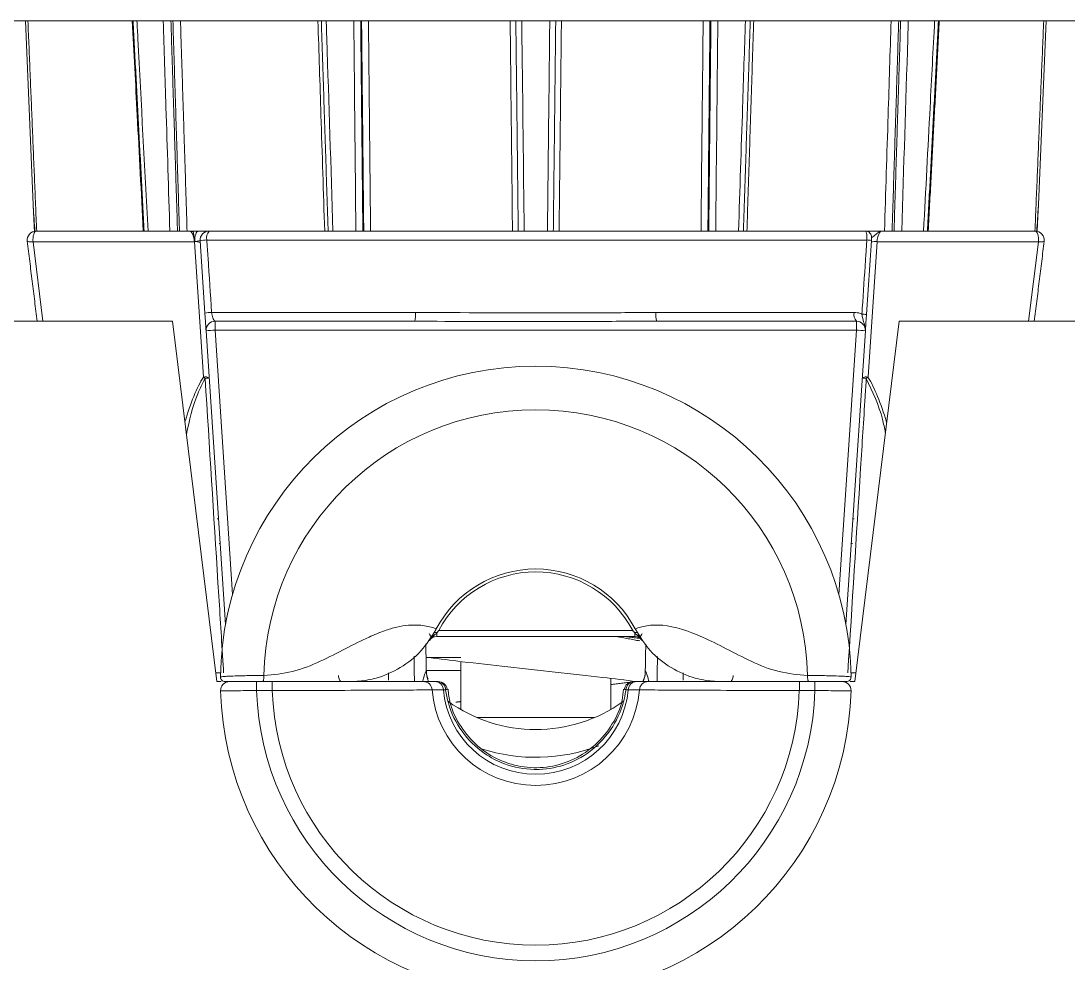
# Model space of a CAD drawing. Extents: x 12.1 to 108.7, y 1 to 80.4.
# Drawn here: x 46.85 to 48.593, y 2.098 to 3.667 of the extents above; entities that cross this region are included whole.
import ezdxf

# ---------------------------------------------------------------- set-up
doc = ezdxf.new("R2010")
doc.units = 0
doc.header["$MEASUREMENT"] = 0
doc.linetypes.add('SLD-Solid', pattern=[0])
doc.layers.add('OBJECT', color=7, linetype='CONTINUOUS')

msp = doc.modelspace()

# ---------------------------------------------------------------- linework, layer by layer
at = {"layer": 'OBJECT', "linetype": 'SLD-Solid', "lineweight": 15}
for p, q in [((45.6429, 3.6673), (47.7068, 3.6673)), ((46.8572, 3.6673), (46.87, 3.3615)), ((47.7068, 3.6673), (48.704, 3.6673)), ((48.5564, 3.6673), (48.5436, 3.3615)), ((46.8751, 3.3173), (47.1308, 3.3173)), ((47.1335, 3.3173), (47.1438, 3.3173)), ((47.1438, 3.3173), (47.1453, 3.3173)), ((47.1629, 3.3173), (48.2558, 3.3173)), ((48.2825, 3.3173), (48.5383, 3.3173)), ((47.1385, 3.2997), (46.8698, 3.2997)), ((46.8698, 3.2997), (46.8862, 3.1673)), ((47.1534, 3.0744), (47.1385, 3.2997)), ((47.1385, 3.2997), (47.1392, 3.2997)), ((47.1559, 3.1808), (47.1479, 3.3013)), ((48.258, 3.3025), (47.1591, 3.3025)), ((48.2655, 3.3017), (48.2573, 3.1782)), ((48.2749, 3.2997), (48.2599, 3.0744)), ((48.5436, 3.2997), (48.2749, 3.2997)), ((48.5272, 3.1673), (48.5436, 3.2997)), ((47.1672, 3.182), (47.5066, 3.182)), ((47.9068, 3.182), (48.2369, 3.182)), ((46.7686, 3.1673), (47.1021, 3.1673)), ((47.1021, 3.1673), (47.1758, 2.5673)), ((47.1729, 3.1673), (47.1729, 3.1525)), ((47.1729, 3.1673), (47.5052, 3.1673)), ((47.9082, 3.1673), (48.2405, 3.1673)), ((48.3115, 3.1673), (48.2378, 2.5673)), ((48.2405, 3.1673), (48.2405, 3.1525)), ((48.645, 3.1673), (48.3115, 3.1673)), ((47.1904, 2.6624), (47.1579, 3.1513)), ((48.2405, 3.1525), (47.1729, 3.1525)), ((47.1729, 3.1525), (47.2021, 2.7123)), ((48.2113, 2.7123), (48.2405, 3.1525)), ((48.2555, 3.1513), (48.223, 2.6624)), ((47.1764, 2.8384), (47.1787, 2.8384)), ((48.2347, 2.8384), (48.237, 2.8384)), ((47.1814, 2.7973), (47.1798, 2.7973)), ((48.232, 2.7973), (48.2338, 2.7973)), ((47.5451, 2.6521), (47.8682, 2.6521)), ((47.5419, 2.6423), (47.5419, 2.6481)), ((47.8715, 2.6423), (47.5419, 2.6423)), ((47.8715, 2.6423), (47.8715, 2.6481)), ((47.5241, 2.6073), (47.5818, 2.6073)), ((47.174, 2.582), (47.1819, 2.582)), ((47.5818, 2.5859), (47.5245, 2.5859)), ((48.2315, 2.582), (48.2396, 2.582)), ((47.1758, 2.5673), (47.1831, 2.5673)), ((47.2421, 2.5673), (47.2421, 2.5523)), ((47.2421, 2.5673), (47.2681, 2.5673)), ((47.2681, 2.5673), (47.2681, 2.5523)), ((48.1456, 2.5523), (48.1456, 2.5673)), ((48.1456, 2.5673), (48.1716, 2.5673)), ((48.1716, 2.5523), (48.1716, 2.5673)), ((48.2304, 2.5673), (48.2378, 2.5673)), ((47.2681, 2.5523), (47.2421, 2.5523)), ((48.1716, 2.5523), (48.1456, 2.5523)), ((47.6088, 2.5073), (47.8048, 2.5073))]:
    msp.add_line(p, q, dxfattribs=at)
at = {"layer": 'OBJECT', "linetype": 'SLD-Solid', "lineweight": 15, "flags": 128}
for points in [[(46.8698, 3.2997), (46.8697, 3.303), (46.8699, 3.3062), (46.8703, 3.3092), (46.871, 3.3119), (46.8718, 3.3142), (46.8728, 3.3159), (46.8739, 3.3169), (46.8751, 3.3173)], [(47.1453, 3.3173), (47.144, 3.3169), (47.1427, 3.3159), (47.1416, 3.3142), (47.1406, 3.3119), (47.1398, 3.3092), (47.1394, 3.3062), (47.1392, 3.303), (47.1392, 3.2997)], [(48.5383, 3.3173), (48.5394, 3.3169), (48.5405, 3.3159), (48.5415, 3.3142), (48.5424, 3.3119), (48.543, 3.3092), (48.5435, 3.3062), (48.5436, 3.303), (48.5436, 3.2997)], [(46.8698, 3.2997), (46.8672, 3.2996), (46.8649, 3.2996), (46.863, 3.2996), (46.8616, 3.2998), (46.8606, 3.3001), (46.8602, 3.3004), (46.8602, 3.3004)], [(47.3841, 2.5673), (47.3829, 2.5675), (47.3818, 2.568), (47.3808, 2.5689), (47.38, 2.5702), (47.3792, 2.5716), (47.3787, 2.5733), (47.3783, 2.5752), (47.3782, 2.5771)], [(48.0296, 2.5673), (48.0307, 2.5675), (48.0318, 2.568), (48.0328, 2.5689), (48.0337, 2.5702), (48.0344, 2.5716), (48.035, 2.5733), (48.0353, 2.5752), (48.0354, 2.5771)]]:
    msp.add_lwpolyline(points, dxfattribs=at)
at = {"layer": 'OBJECT', "linetype": 'SLD-Solid', "lineweight": 15}
for centre, radius, start, end in [((46.8751, 3.3023), 0.015, 90, 187.0635), ((47.1629, 3.3023), 0.015, 90, 183.8), ((47.1766, 3.3059), 0.0178, 140.4042, 191.0086), ((48.2558, 3.3073), 0.01, 356.2, 90), ((48.5383, 3.3023), 0.015, 352.9365, 90), ((47.1415, 3.2867), 0.0132, 60.1129, 100.0274), ((47.1616, 3.2301), 0.0725, 91.9309, 100.8515), ((48.2564, 3.2546), 0.048, 79.1128, 88.0754), ((48.2723, 3.2853), 0.0147, 79.7026, 118.6147), ((48.5472, 3.3161), 0.0168, 257.5467, 290.906), ((47.1697, 3.1084), 0.0737, 91.9453, 100.771), ((47.4655, 3.1784), 0.0413, 344.352, 5.0193), ((47.9479, 3.1784), 0.0413, 174.9807, 195.648), ((48.2547, 3.1786), 0.0182, 169.1838, 218.5073), ((48.2481, 3.1303), 0.0488, 79.1954, 88.0607), ((47.1729, 3.1523), 0.015, 90, 183.8), ((48.2405, 3.1523), 0.015, 356.2, 90), ((47.1834, 2.9369), 0.2159, 92.8032, 96.7898), ((48.23, 2.9369), 0.2159, 83.2102, 87.1968), ((47.7067, 2.5673), 0.525, 90, 179.2111), ((47.7067, 2.5673), 0.525, 0.8091, 90), ((47.1561, 3.0599), 0.0147, 61.3853, 100.2974), ((47.1316, 3.0436), 0.0378, 49.0408, 54.6725), ((47.1539, 3.1265), 0.0545, 272.6188, 279.761), ((48.2573, 3.0599), 0.0147, 79.7026, 118.6147), ((48.2595, 3.1265), 0.0545, 260.239, 267.3812), ((48.2818, 3.0436), 0.0378, 125.3275, 130.9592), ((47.7067, 2.5673), 0.4526, 1.2603, 178.7397), ((47.7067, 2.5673), 0.1874, 27.9166, 152.0834), ((47.7067, 2.5674), 0.1824, 27.6786, 152.3214), ((47.6951, 2.7502), 0.1953, 211.8654, 214.3723), ((47.5419, 2.6273), 0.015, 90, 145.1549), ((47.8715, 2.6273), 0.015, 34.8448, 90), ((47.7183, 2.7502), 0.1953, 325.6275, 328.1344), ((47.5713, 2.5861), 0.047, 180.9444, 203.5576), ((47.8423, 2.5861), 0.047, 336.4424, 359.0556), ((47.197, 2.5523), 0.015, 90, 181.7254), ((47.5194, 2.5524), 0.0149, 4.0247, 89.5994), ((47.5385, 2.5528), 0.0145, 3.1483, 88.5707), ((47.5422, 2.5528), 0.0145, 3.0926, 88.4481), ((47.5444, 2.5523), 0.015, 8.1065, 89.9927), ((47.8692, 2.5523), 0.015, 90.0073, 171.8935), ((47.8714, 2.5528), 0.0145, 91.5519, 176.9074), ((47.8752, 2.5528), 0.0145, 91.4293, 176.8517), ((47.8942, 2.5524), 0.0149, 90.4006, 175.9753), ((48.2166, 2.5523), 0.015, 358.3836, 90.0003), ((47.7068, 2.5673), 0.525, 181.6941, 270), ((47.7068, 2.5673), 0.465, 181.8486, 358.1514), ((47.7068, 2.5673), 0.439, 181.9581, 358.0419), ((47.7068, 2.5673), 0.1731, 184.5789, 355.4211), ((47.7068, 2.5673), 0.1545, 185.1023, 354.8977), ((47.7068, 2.5673), 0.525, 270, 358.3273), ((47.7068, 2.7373), 0.25, 234.2479, 305.561), ((47.7068, 2.7381), 0.297, 252.2307, 290.6824)]:
    msp.add_arc(centre, radius, start, end, dxfattribs=at)
for centre, major_axis, ratio, start_param, end_param in [((47.1328, 3.3023), (-0.0023, 0.015), 0.351276, 4.488014, 6.229852), ((48.2805, 3.3023), (0.0023, 0.015), 0.351276, 0.053333, 1.795172), ((47.2789, 1.8247), (-0.0816, 1.2851), 0.159803, 0.225532, 0.406736), ((48.1344, 1.8247), (0.0816, 1.2851), 0.159803, 5.875238, 6.057653)]:
    msp.add_ellipse(centre, major_axis=major_axis, ratio=ratio, start_param=start_param, end_param=end_param, dxfattribs=at)
for points, degree in [([(46.8759, 3.3173), (46.8613, 3.6673)], 1), ([(47.0364, 3.6673), (47.0548, 3.3173)], 1), ([(47.0994, 3.6673), (47.1104, 3.3173)], 1), ([(47.1136, 3.3173), (47.1027, 3.6673)], 1), ([(47.1153, 3.6673), (47.1263, 3.3173)], 1), ([(47.3498, 3.6673), (47.3611, 3.3173)], 1), ([(47.4153, 3.6673), (47.4189, 3.3173)], 1), ([(47.4204, 3.3173), (47.4168, 3.6673)], 1), ([(47.4282, 3.6673), (47.4318, 3.3173)], 1), ([(47.6776, 3.3173), (47.6736, 3.6673)], 1), ([(47.74, 3.6673), (47.736, 3.3173)], 1), ([(47.7495, 3.6673), (47.7456, 3.3173)], 1), ([(47.9968, 3.6673), (47.9933, 3.3173)], 1), ([(47.9948, 3.3173), (47.9984, 3.6673)], 1), ([(48.0525, 3.3173), (48.0639, 3.6673)], 1), ([(48.0696, 3.6673), (48.0583, 3.3173)], 1), ([(48.311, 3.6673), (48.3, 3.3173)], 1), ([(48.3032, 3.3173), (48.3142, 3.6673)], 1), ([(48.3588, 3.3173), (48.3772, 3.6673)], 1), ([(48.3786, 3.6673), (48.3602, 3.3173)], 1), ([(48.5524, 3.6673), (48.5378, 3.3173)], 1), ([(46.8722, 3.3167), (46.87, 3.3615)], 1), ([(48.5414, 3.3169), (48.5436, 3.3615)], 1), ([(46.8602, 3.3004), (46.8767, 3.1673)], 1), ([(48.5367, 3.1673), (48.5532, 3.3004)], 1), ([(47.5411, 2.655), (47.5403, 2.6536)], 1), ([(47.5451, 2.6521), (47.5448, 2.6516)], 1), ([(47.8686, 2.6516), (47.8682, 2.6521)], 1), ([(47.8731, 2.6536), (47.8723, 2.655)], 1), ([(47.5378, 2.6443), (47.5375, 2.6443), (47.5367, 2.6444), (47.5357, 2.6442), (47.5349, 2.6439), (47.5346, 2.6434), (47.5344, 2.6432)], 3), ([(47.5419, 2.6481), (47.5414, 2.6484), (47.5404, 2.6488), (47.5391, 2.649), (47.538, 2.649), (47.5377, 2.6487), (47.5376, 2.6485)], 3), ([(47.8801, 2.6349), (47.8412, 2.6423)], 1), ([(47.8804, 2.6391), (47.8543, 2.6423)], 1), ([(47.8715, 2.6481), (47.872, 2.6484), (47.873, 2.6488), (47.8743, 2.649), (47.8753, 2.649), (47.8757, 2.6487), (47.8758, 2.6485)], 3), ([(47.8755, 2.6443), (47.8759, 2.6443), (47.8767, 2.6444), (47.8776, 2.6442), (47.8784, 2.6438), (47.8788, 2.6434), (47.8789, 2.6432)], 3), ([(47.5245, 2.5853), (47.5237, 2.63)], 1), ([(47.8899, 2.6296), (47.8891, 2.5853)], 1), ([(47.5047, 2.5673), (47.5043, 2.6093)], 1), ([(47.5818, 2.6007), (47.5818, 2.5208)], 1), ([(47.9089, 2.5673), (47.9093, 2.6091)], 1), ([(47.4615, 2.5819), (47.4616, 2.5698)], 1), ([(47.9522, 2.5818), (47.952, 2.5698)], 1), ([(47.5195, 2.5673), (47.5388, 2.5673)], 1), ([(47.5388, 2.5673), (47.5426, 2.5673)], 1), ([(47.5426, 2.5673), (47.5444, 2.5673)], 1), ([(47.8318, 2.5208), (47.8318, 2.5725)], 1), ([(47.8676, 2.5665), (47.8318, 2.5621)], 1), ([(47.8692, 2.5673), (47.8711, 2.5673)], 1), ([(47.8711, 2.5673), (47.8748, 2.5673)], 1), ([(47.8748, 2.5673), (47.8941, 2.5673)], 1), ([(47.5567, 2.5536), (47.553, 2.5536)], 1), ([(47.8607, 2.5536), (47.857, 2.5536)], 1), ([(47.5818, 2.5339), (47.5736, 2.5329)], 1)]:
    msp.add_open_spline(points, degree=degree, dxfattribs=at)
for points, knots in [([(47.0534, 3.3173), (47.05, 3.3816), (47.0439, 3.4983), (47.0378, 3.6149), (47.0351, 3.6673)], [0, 0, 0, 0, 0.551132, 1, 1, 1, 1]), ([(47.0428, 3.6673), (47.0434, 3.6573), (47.0495, 3.5406), (47.0556, 3.4239), (47.0613, 3.3173)], [0, 0, 0, 0, 0.086006, 1, 1, 1, 1]), ([(47.0976, 3.3173), (47.0955, 3.3861), (47.0918, 3.5028), (47.0882, 3.6195), (47.0867, 3.6673)], [0, 0, 0, 0, 0.590136, 1, 1, 1, 1]), ([(47.3554, 3.3173), (47.3533, 3.3816), (47.3495, 3.4983), (47.3458, 3.6149), (47.3441, 3.6673)], [0, 0, 0, 0, 0.5511321, 1, 1, 1, 1]), ([(47.3579, 3.6673), (47.3582, 3.6573), (47.362, 3.5406), (47.3658, 3.4239), (47.3692, 3.3173)], [0, 0, 0, 0, 0.086006, 1, 1, 1, 1]), ([(47.4073, 3.3173), (47.4066, 3.3861), (47.4055, 3.5028), (47.4043, 3.6195), (47.4038, 3.6673)], [0, 0, 0, 0, 0.590136, 1, 1, 1, 1]), ([(47.668, 3.3173), (47.6673, 3.3816), (47.666, 3.4983), (47.6647, 3.6149), (47.6641, 3.6673)], [0, 0, 0, 0, 0.551132, 1, 1, 1, 1]), ([(47.6835, 3.6673), (47.6836, 3.6573), (47.6849, 3.5406), (47.6863, 3.4239), (47.6875, 3.3173)], [0, 0, 0, 0, 0.086006, 1, 1, 1, 1]), ([(47.7262, 3.3173), (47.7269, 3.3861), (47.7283, 3.5028), (47.7296, 3.6195), (47.7301, 3.6673)], [0, 0, 0, 0, 0.5901364, 1, 1, 1, 1]), ([(47.9819, 3.3173), (47.9825, 3.3816), (47.9837, 3.4983), (47.9849, 3.6149), (47.9854, 3.6673)], [0, 0, 0, 0, 0.551132, 1, 1, 1, 1]), ([(48.0099, 3.6673), (48.0098, 3.6573), (48.0086, 3.5406), (48.0074, 3.4239), (48.0063, 3.3173)], [0, 0, 0, 0, 0.086006, 1, 1, 1, 1]), ([(48.0444, 3.3173), (48.0466, 3.3861), (48.0504, 3.5028), (48.0542, 3.6195), (48.0558, 3.6673)], [0, 0, 0, 0, 0.590136, 1, 1, 1, 1]), ([(48.2873, 3.3173), (48.2893, 3.3816), (48.293, 3.4983), (48.2967, 3.6149), (48.2983, 3.6673)], [0, 0, 0, 0, 0.551132, 1, 1, 1, 1]), ([(48.327, 3.6673), (48.3267, 3.6573), (48.323, 3.5406), (48.3194, 3.4239), (48.316, 3.3173)], [0, 0, 0, 0, 0.086006, 1, 1, 1, 1]), ([(48.3524, 3.3173), (48.356, 3.3861), (48.3621, 3.5028), (48.3683, 3.6195), (48.3708, 3.6673)], [0, 0, 0, 0, 0.590136, 1, 1, 1, 1]), ([(46.87, 3.3615), (46.8701, 3.3606), (46.871, 3.3457), (46.872, 3.3308), (46.8729, 3.3168)], [0, 0, 0, 0, 0.062385, 1, 1, 1, 1]), ([(48.5436, 3.3615), (48.5436, 3.3606), (48.5427, 3.3457), (48.5417, 3.3309), (48.5408, 3.3169)], [0, 0, 0, 0, 0.062539, 1, 1, 1, 1]), ([(47.1308, 3.3173), (47.1309, 3.3173), (47.1318, 3.3173), (47.1326, 3.3173), (47.1335, 3.3173)], [0, 0, 0, 0, 0.043807, 1, 1, 1, 1]), ([(47.1385, 3.2997), (47.1384, 3.3003), (47.1384, 3.3012), (47.1382, 3.3038), (47.138, 3.3074), (47.1376, 3.3117), (47.1369, 3.3151), (47.1359, 3.3168), (47.1346, 3.3173), (47.1338, 3.3173), (47.1335, 3.3173)], [0, 0, 0, 0, 0.0576, 0.105326, 0.282084, 0.45856, 0.647789, 0.842692, 0.950285, 1, 1, 1, 1]), ([(47.1453, 3.3173), (47.1478, 3.3173), (47.1531, 3.3173), (47.1593, 3.3173), (47.1619, 3.3173), (47.1628, 3.3173), (47.1628, 3.3173), (47.1629, 3.3173)], [0, 0, 0, 0, 0.2444455, 0.5366314, 0.8301286, 0.8798031, 1, 1, 1, 1]), ([(48.258, 3.3025), (48.258, 3.3042), (48.258, 3.3076), (48.2577, 3.3121), (48.2571, 3.3154), (48.2564, 3.3171), (48.256, 3.3172), (48.2558, 3.3173)], [0, 0, 0, 0, 0.218103, 0.434226, 0.651153, 0.868897, 1, 1, 1, 1]), ([(48.2558, 3.3173), (48.2561, 3.3173), (48.2567, 3.3173), (48.262, 3.3173), (48.2704, 3.3173), (48.2779, 3.3173), (48.2817, 3.3173), (48.2825, 3.3173), (48.2825, 3.3173)], [0, 0, 0, 0, 0.200862, 0.401267, 0.697466, 0.940512, 0.995515, 1, 1, 1, 1]), ([(48.2825, 3.3173), (48.2825, 3.3173), (48.2815, 3.3173), (48.2795, 3.3168), (48.2754, 3.3141), (48.2706, 3.3095), (48.2664, 3.3072), (48.266, 3.3068), (48.2658, 3.3066)], [0, 0, 0, 0, 0.004686, 0.183733, 0.356509, 0.700957, 0.869472, 1, 1, 1, 1]), ([(47.1479, 3.3013), (47.1478, 3.3012), (47.1474, 3.301), (47.1448, 3.3007), (47.1418, 3.3003), (47.1398, 3.2999), (47.1392, 3.2997)], [0, 0, 0, 0, 0.2957921, 0.5915363, 0.8886481, 1, 1, 1, 1]), ([(47.1591, 3.3025), (47.1598, 3.2926), (47.1625, 3.2524), (47.1652, 3.2122), (47.1672, 3.182)], [0, 0, 0, 0, 0.248206, 1, 1, 1, 1]), ([(48.2498, 3.1791), (48.2502, 3.1857), (48.2524, 3.219), (48.2552, 3.2601), (48.2575, 3.2946), (48.258, 3.3025)], [0, 0, 0, 0, 0.161514, 0.807571, 1, 1, 1, 1]), ([(48.2658, 3.3066), (48.2658, 3.3066), (48.2658, 3.3064), (48.2657, 3.3055), (48.2656, 3.3042), (48.2655, 3.3028), (48.2655, 3.302), (48.2655, 3.3017)], [0, 0, 0, 0, 0.227073, 0.454163, 0.680044, 0.9, 1, 1, 1, 1]), ([(47.1579, 3.1513), (47.1579, 3.1514), (47.1579, 3.1518), (47.1576, 3.1553), (47.1572, 3.162), (47.1566, 3.1708), (47.1562, 3.1774), (47.1559, 3.1808)], [0, 0, 0, 0, 0.139487, 0.361921, 0.577746, 0.78878, 1, 1, 1, 1]), ([(47.1672, 3.182), (47.1675, 3.1803), (47.168, 3.177), (47.1693, 3.1726), (47.1706, 3.1693), (47.1719, 3.1675), (47.1726, 3.1674), (47.1729, 3.1673)], [0, 0, 0, 0, 0.2024878, 0.4106734, 0.6291094, 0.8572147, 1, 1, 1, 1]), ([(47.5066, 3.182), (47.5265, 3.1819), (47.6252, 3.1813), (47.7592, 3.1806), (47.8724, 3.1817), (47.9068, 3.182)], [0, 0, 0, 0, 0.149761, 0.741873, 1, 1, 1, 1]), ([(48.2369, 3.182), (48.2403, 3.1817), (48.2448, 3.1813), (48.2488, 3.1795), (48.2498, 3.1791)], [0, 0, 0, 0, 0.7675467, 1, 1, 1, 1]), ([(48.2555, 3.1513), (48.2555, 3.1513), (48.2559, 3.1582), (48.2516, 3.1665), (48.2501, 3.1765), (48.2498, 3.1791)], [0, 0, 0, 0, 0.005395, 0.748175, 1, 1, 1, 1]), ([(48.2573, 3.1782), (48.2571, 3.1751), (48.2566, 3.1687), (48.2561, 3.1603), (48.2557, 3.1549), (48.2555, 3.1524), (48.2555, 3.1515), (48.2555, 3.1513), (48.2555, 3.1513)], [0, 0, 0, 0, 0.267272, 0.534234, 0.810742, 0.957992, 0.994439, 1, 1, 1, 1]), ([(47.9082, 3.1673), (47.8982, 3.1673), (47.8482, 3.1672), (47.7809, 3.1667), (47.6566, 3.1664), (47.5722, 3.1669), (47.5052, 3.1673)], [0, 0, 0, 0, 0.07443, 0.372178, 0.500914, 1, 1, 1, 1]), ([(47.1564, 3.0721), (47.152, 3.0636), (47.1373, 3.0347), (47.1302, 3.0022), (47.1252, 2.9793)], [0, 0, 0, 0, 0.294337, 1, 1, 1, 1]), ([(47.1871, 2.582), (47.1865, 2.592), (47.1834, 2.6419), (47.1731, 2.8053), (47.1635, 2.9586), (47.1564, 3.0721)], [0, 0, 0, 0, 0.061092, 0.305458, 1, 1, 1, 1]), ([(48.257, 3.0721), (48.2564, 3.0621), (48.2532, 3.0122), (48.243, 2.8489), (48.2334, 2.6955), (48.2262, 2.582)], [0, 0, 0, 0, 0.061092, 0.305458, 1, 1, 1, 1]), ([(48.2887, 2.9817), (48.2873, 2.9892), (48.2811, 3.021), (48.2675, 3.0499), (48.257, 3.0721)], [0, 0, 0, 0, 0.234448, 1, 1, 1, 1]), ([(47.2542, 2.5772), (47.2703, 2.5788), (47.3035, 2.5819), (47.3485, 2.6006), (47.3901, 2.6219), (47.4254, 2.6401), (47.4537, 2.6518), (47.476, 2.6584), (47.4998, 2.6621), (47.5189, 2.6611), (47.5331, 2.6579), (47.5384, 2.656), (47.5411, 2.655)], [0, 0, 0, 0, 0.12023, 0.249063, 0.378438, 0.502966, 0.588812, 0.660127, 0.735141, 0.859776, 0.928268, 1, 1, 1, 1]), ([(47.5403, 2.6536), (47.5328, 2.6415), (47.5173, 2.6166), (47.4824, 2.5889), (47.4463, 2.5732), (47.4177, 2.5678), (47.4032, 2.5674), (47.3983, 2.5673)], [0, 0, 0, 0, 0.242551, 0.499226, 0.749212, 0.916111, 1, 1, 1, 1]), ([(47.5448, 2.6516), (47.5446, 2.6514), (47.5436, 2.6502), (47.5427, 2.649), (47.5419, 2.6481)], [0, 0, 0, 0, 0.2098499, 1, 1, 1, 1]), ([(47.8715, 2.6481), (47.8707, 2.649), (47.8698, 2.6502), (47.8688, 2.6514), (47.8686, 2.6516)], [0, 0, 0, 0, 0.790141, 1, 1, 1, 1]), ([(47.8723, 2.655), (47.878, 2.657), (47.8889, 2.6606), (47.925, 2.663), (47.986, 2.6438), (48.0502, 2.6066), (48.1098, 2.5819), (48.1431, 2.5788), (48.1592, 2.5772)], [0, 0, 0, 0, 0.140311, 0.265172, 0.496385, 0.750484, 0.879548, 1, 1, 1, 1]), ([(48.0151, 2.5673), (48.0102, 2.5674), (47.9957, 2.5678), (47.9671, 2.5732), (47.931, 2.5889), (47.8961, 2.6166), (47.8806, 2.6415), (47.8731, 2.6536)], [0, 0, 0, 0, 0.083889, 0.250788, 0.500774, 0.757449, 1, 1, 1, 1]), ([(47.5378, 2.6443), (47.5369, 2.6434), (47.5339, 2.6409), (47.5312, 2.6381), (47.5296, 2.6359), (47.5296, 2.6359)], [0, 0, 0, 0, 0.318845, 0.98871, 1, 1, 1, 1]), ([(47.5419, 2.6481), (47.5413, 2.6475), (47.54, 2.6462), (47.5386, 2.645), (47.5378, 2.6443)], [0, 0, 0, 0, 0.428433, 1, 1, 1, 1]), ([(47.5594, 2.6423), (47.5594, 2.6423), (47.5592, 2.6423), (47.558, 2.6423), (47.5556, 2.6423), (47.5507, 2.6423), (47.5452, 2.6423), (47.5419, 2.6423)], [0, 0, 0, 0, 0.007133, 0.051058, 0.302812, 0.591802, 1, 1, 1, 1]), ([(47.8715, 2.6423), (47.8682, 2.6423), (47.8626, 2.6423), (47.8577, 2.6423), (47.8554, 2.6423), (47.8542, 2.6423), (47.854, 2.6423), (47.854, 2.6423)], [0, 0, 0, 0, 0.408201, 0.69719, 0.948943, 0.992867, 1, 1, 1, 1]), ([(47.8755, 2.6443), (47.8748, 2.645), (47.8734, 2.6462), (47.872, 2.6475), (47.8715, 2.6481)], [0, 0, 0, 0, 0.571251, 1, 1, 1, 1]), ([(47.8838, 2.6359), (47.8837, 2.6359), (47.8822, 2.6381), (47.8795, 2.6409), (47.8765, 2.6434), (47.8755, 2.6443)], [0, 0, 0, 0, 0.011294, 0.681419, 1, 1, 1, 1]), ([(47.5289, 2.6073), (47.5471, 2.605), (47.5879, 2.5997), (47.6603, 2.5917), (47.7401, 2.583), (47.8146, 2.5748), (47.856, 2.5696), (47.8742, 2.5673)], [0, 0, 0, 0, 0.170804, 0.384902, 0.600619, 0.823625, 1, 1, 1, 1]), ([(47.5244, 2.5853), (47.5239, 2.5845), (47.5229, 2.5829), (47.5202, 2.5746), (47.5188, 2.5677), (47.5187, 2.5673)], [0, 0, 0, 0, 0.474483, 0.966258, 1, 1, 1, 1]), ([(47.5275, 2.572), (47.5263, 2.5747), (47.5244, 2.579), (47.5249, 2.5835), (47.5251, 2.5853)], [0, 0, 0, 0, 0.627188, 1, 1, 1, 1]), ([(47.889, 2.5853), (47.889, 2.5848), (47.8894, 2.5807), (47.8881, 2.5744), (47.8859, 2.5692), (47.8851, 2.5673)], [0, 0, 0, 0, 0.080311, 0.660942, 1, 1, 1, 1]), ([(47.8893, 2.5853), (47.8897, 2.5845), (47.8907, 2.5829), (47.8935, 2.5746), (47.8948, 2.5677), (47.8949, 2.5673)], [0, 0, 0, 0, 0.474483, 0.966258, 1, 1, 1, 1]), ([(47.1817, 2.5747), (47.1818, 2.5737), (47.182, 2.5719), (47.1838, 2.5693), (47.1864, 2.5676), (47.1885, 2.5674), (47.1895, 2.5673)], [0, 0, 0, 0, 0.2386725, 0.4960737, 0.7556753, 1, 1, 1, 1]), ([(47.1818, 2.5747), (47.1818, 2.5747), (47.1818, 2.5747), (47.1819, 2.5748), (47.182, 2.5749), (47.182, 2.5749), (47.182, 2.5749), (47.1821, 2.5749), (47.1821, 2.5749), (47.1821, 2.5749), (47.1821, 2.5749), (47.1821, 2.5749), (47.1821, 2.5749), (47.1821, 2.5749), (47.1821, 2.5749), (47.1821, 2.5749), (47.1823, 2.575), (47.183, 2.5752), (47.1858, 2.5756), (47.1928, 2.5761), (47.2047, 2.5766), (47.2189, 2.577), (47.2352, 2.5772), (47.2469, 2.5772), (47.2542, 2.5772)], [0, 0, 0, 0, 0.02413, 0.041415, 0.050089, 0.054434, 0.056608, 0.057696, 0.05824, 0.058512, 0.058648, 0.058716, 0.05875, 0.058767, 0.058775, 0.058779, 0.058784, 0.107667, 0.202542, 0.343248, 0.529545, 0.670794, 0.796437, 1, 1, 1, 1]), ([(47.2521, 2.5673), (47.2451, 2.5673), (47.2346, 2.5673), (47.221, 2.5673), (47.2117, 2.5673), (47.2034, 2.5673), (47.1968, 2.5673), (47.1918, 2.5673), (47.1903, 2.5673), (47.1895, 2.5673)], [0, 0, 0, 0, 0.244909, 0.368712, 0.49291, 0.618306, 0.7443, 0.871773, 1, 1, 1, 1]), ([(47.197, 2.5673), (47.1976, 2.5673), (47.1987, 2.5673), (47.2066, 2.5673), (47.2181, 2.5673), (47.2307, 2.5673), (47.2389, 2.5673), (47.2421, 2.5673)], [0, 0, 0, 0, 0.2161006, 0.4322015, 0.6483565, 0.8646026, 1, 1, 1, 1]), ([(47.2542, 2.5772), (47.2542, 2.576), (47.2541, 2.5741), (47.2539, 2.5717), (47.2536, 2.5701), (47.2533, 2.5689), (47.2528, 2.5676), (47.2524, 2.5674), (47.2521, 2.5673)], [0, 0, 0, 0, 0.23952, 0.368401, 0.5, 0.631599, 0.76048, 1, 1, 1, 1]), ([(47.3983, 2.5673), (47.3898, 2.5673), (47.3759, 2.5673), (47.339, 2.5673), (47.2953, 2.5673), (47.2664, 2.5673), (47.2521, 2.5673)], [0, 0, 0, 0, 0.436251, 0.715985, 0.859353, 1, 1, 1, 1]), ([(47.2681, 2.5673), (47.2968, 2.5673), (47.3542, 2.5673), (47.4307, 2.5673), (47.4887, 2.5673), (47.5127, 2.5673), (47.5188, 2.5673), (47.5195, 2.5673)], [0, 0, 0, 0, 0.241896, 0.483788, 0.725801, 0.967737, 1, 1, 1, 1]), ([(47.8941, 2.5673), (47.8948, 2.5673), (47.9009, 2.5673), (47.9249, 2.5673), (47.9829, 2.5673), (48.0594, 2.5673), (48.1168, 2.5673), (48.1456, 2.5673)], [0, 0, 0, 0, 0.032263, 0.274199, 0.516212, 0.758104, 1, 1, 1, 1]), ([(48.1612, 2.5673), (48.147, 2.5673), (48.1181, 2.5673), (48.0743, 2.5673), (48.0374, 2.5673), (48.0235, 2.5673), (48.0151, 2.5673)], [0, 0, 0, 0, 0.140647, 0.284015, 0.563749, 1, 1, 1, 1]), ([(48.1612, 2.5673), (48.161, 2.5674), (48.1606, 2.5676), (48.1601, 2.5689), (48.1598, 2.5701), (48.1595, 2.5717), (48.1592, 2.5741), (48.1592, 2.576), (48.1592, 2.5772)], [0, 0, 0, 0, 0.23952, 0.368401, 0.5, 0.631599, 0.76048, 1, 1, 1, 1]), ([(48.1592, 2.5772), (48.1664, 2.5772), (48.1782, 2.5772), (48.1945, 2.577), (48.2087, 2.5766), (48.2206, 2.5761), (48.2283, 2.5755), (48.2316, 2.575), (48.2313, 2.5747), (48.2312, 2.5747)], [0, 0, 0, 0, 0.203366, 0.328893, 0.470015, 0.656171, 0.796757, 0.940075, 1, 1, 1, 1]), ([(48.2238, 2.5673), (48.2231, 2.5673), (48.2216, 2.5673), (48.2166, 2.5673), (48.21, 2.5673), (48.2017, 2.5673), (48.1923, 2.5673), (48.1788, 2.5673), (48.1682, 2.5673), (48.1612, 2.5673)], [0, 0, 0, 0, 0.127948, 0.2557, 0.381419, 0.507091, 0.631016, 0.755091, 1, 1, 1, 1]), ([(48.1716, 2.5673), (48.1747, 2.5673), (48.183, 2.5673), (48.1952, 2.5673), (48.2042, 2.5673), (48.2068, 2.5673), (48.207, 2.5673)], [0, 0, 0, 0, 0.23179, 0.601986, 0.972026, 1, 1, 1, 1]), ([(48.2239, 2.5673), (48.2249, 2.5674), (48.227, 2.5676), (48.2296, 2.5693), (48.2314, 2.5719), (48.2315, 2.5737), (48.2316, 2.5747)], [0, 0, 0, 0, 0.244325, 0.503926, 0.761328, 1, 1, 1, 1]), ([(47.2421, 2.5523), (47.2379, 2.5523), (47.2269, 2.5522), (47.2102, 2.552), (47.1946, 2.5519), (47.185, 2.5519), (47.181, 2.5518), (47.1822, 2.5518), (47.1823, 2.5518)], [0, 0, 0, 0, 0.132977, 0.345367, 0.557682, 0.769957, 0.982241, 1, 1, 1, 1]), ([(47.5343, 2.5535), (47.5335, 2.5535), (47.527, 2.5534), (47.5017, 2.5531), (47.4403, 2.5528), (47.3593, 2.5525), (47.2985, 2.5524), (47.2681, 2.5523)], [0, 0, 0, 0, 0.0322656, 0.2742077, 0.5162111, 0.7580977, 1, 1, 1, 1]), ([(47.553, 2.5536), (47.5499, 2.5535), (47.5422, 2.5535), (47.5372, 2.5535), (47.5343, 2.5535)], [0, 0, 0, 0, 0.3979731, 1, 1, 1, 1]), ([(47.5593, 2.5544), (47.559, 2.5542), (47.5587, 2.5539), (47.5569, 2.5536), (47.5567, 2.5536)], [0, 0, 0, 0, 0.881243, 1, 1, 1, 1]), ([(47.857, 2.5536), (47.8562, 2.5489), (47.8526, 2.5275), (47.8366, 2.4896), (47.8008, 2.4501), (47.7551, 2.426), (47.7216, 2.4207), (47.6882, 2.421), (47.6577, 2.4268), (47.6159, 2.4488), (47.5817, 2.4829), (47.5625, 2.5217), (47.558, 2.5462), (47.5567, 2.5536)], [0, 0, 0, 0, 0.032909, 0.150369, 0.278004, 0.391723, 0.499879, 0.50608, 0.621572, 0.708641, 0.827409, 0.94822, 1, 1, 1, 1]), ([(47.8528, 2.5545), (47.8523, 2.5484), (47.8507, 2.5278), (47.8351, 2.4951), (47.8078, 2.4611), (47.7716, 2.4366), (47.7303, 2.4235), (47.6871, 2.423), (47.6455, 2.4349), (47.6089, 2.4583), (47.5809, 2.4913), (47.564, 2.5248), (47.5616, 2.5469), (47.5608, 2.5547)], [0, 0, 0, 0, 0.043477, 0.14547, 0.24655, 0.346683, 0.445988, 0.545045, 0.644174, 0.743681, 0.843708, 0.944827, 1, 1, 1, 1]), ([(47.857, 2.5536), (47.8557, 2.5538), (47.8542, 2.5541), (47.8543, 2.5544), (47.8544, 2.5544)], [0, 0, 0, 0, 0.881163, 1, 1, 1, 1]), ([(47.8794, 2.5535), (47.8775, 2.5535), (47.8727, 2.5535), (47.8652, 2.5535), (47.8607, 2.5536)], [0, 0, 0, 0, 0.397973, 1, 1, 1, 1]), ([(48.1456, 2.5523), (48.1152, 2.5524), (48.0543, 2.5525), (47.9734, 2.5528), (47.912, 2.5531), (47.8866, 2.5534), (47.8802, 2.5535), (47.8794, 2.5535)], [0, 0, 0, 0, 0.241902, 0.483789, 0.725792, 0.967734, 1, 1, 1, 1]), ([(48.2314, 2.5518), (48.2314, 2.5518), (48.2326, 2.5518), (48.2286, 2.5519), (48.219, 2.5519), (48.2034, 2.552), (48.1867, 2.5522), (48.1758, 2.5523), (48.1716, 2.5523)], [0, 0, 0, 0, 0.015499, 0.228271, 0.441035, 0.653838, 0.866717, 1, 1, 1, 1])]:
    msp.add_open_spline(points, degree=3, knots=knots, dxfattribs=at)

doc.saveas('drawing.dxf')
